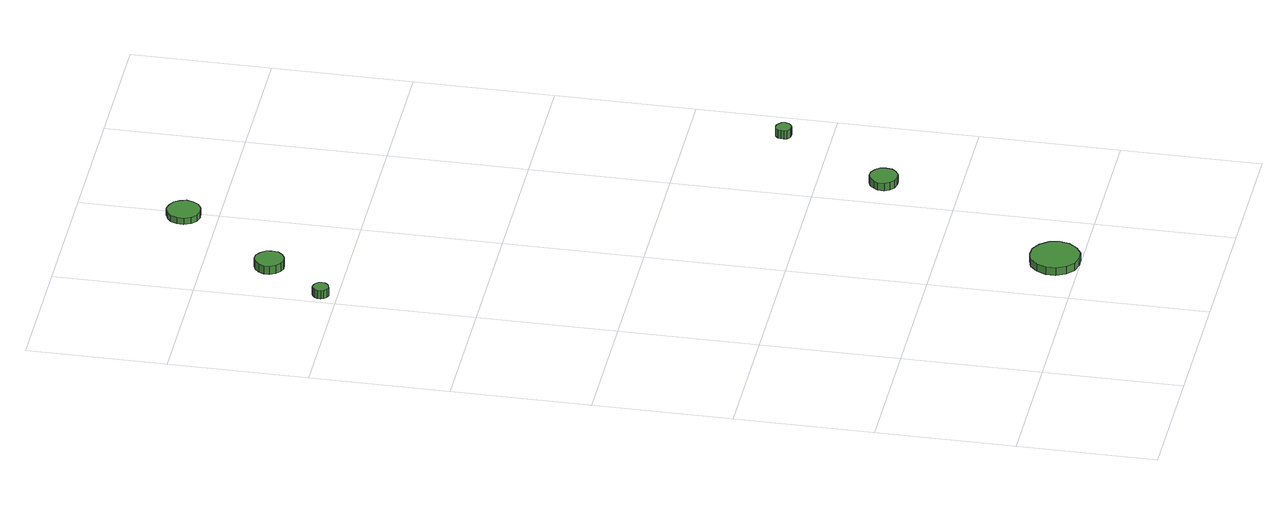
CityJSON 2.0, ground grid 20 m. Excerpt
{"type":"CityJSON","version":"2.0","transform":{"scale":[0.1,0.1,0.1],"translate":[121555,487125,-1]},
"CityObjects":{
"tree1":{"type":"SolitaryVegetationObject","attributes":{"function":"something"},"geometry":[{"type":"MultiSurface","lod":"1","boundaries":[[[0,1,2,3,4,5,6,7,8,9,10,11,12,13,14]],[[15,16,17,18,19,20,21,22,23,24,25,26,27,28,29]],[[0,29,28,1]],[[1,28,27,2]],[[2,27,26,3]],[[3,26,25,4]],[[4,25,24,5]],[[5,24,23,6]],[[6,23,22,7]],[[7,22,21,8]],[[8,21,20,9]],[[9,20,19,10]],[[10,19,18,11]],[[11,18,17,12]],[[12,17,16,13]],[[13,16,15,14]],[[14,15,29,0]]]}]},
"tree2":{"type":"SolitaryVegetationObject","attributes":{"function":"something"},"geometry":[{"type":"MultiSurface","lod":"1","boundaries":[[[30,31,32,33,34,35,36,37,38,39,40,41,42,43,44]],[[45,46,47,48,49,50,51,52,53,54,55,56,57,58,59]],[[30,59,58,31]],[[31,58,57,32]],[[32,57,56,33]],[[33,56,55,34]],[[34,55,54,35]],[[35,54,53,36]],[[36,53,52,37]],[[37,52,51,38]],[[38,51,50,39]],[[39,50,49,40]],[[40,49,48,41]],[[41,48,47,42]],[[42,47,46,43]],[[43,46,45,44]],[[44,45,59,30]]]}]},
"tree3":{"type":"SolitaryVegetationObject","attributes":{"function":"something"},"geometry":[{"type":"MultiSurface","lod":"1","boundaries":[[[60,61,62,63,64,65,66,67,68,69,70,71,72,73,74]],[[75,76,77,78,79,80,81,82,83,84,85,86,87,88,89]],[[60,89,88,61]],[[61,88,87,62]],[[62,87,86,63]],[[63,86,85,64]],[[64,85,84,65]],[[65,84,83,66]],[[66,83,82,67]],[[67,82,81,68]],[[68,81,80,69]],[[69,80,79,70]],[[70,79,78,71]],[[71,78,77,72]],[[72,77,76,73]],[[73,76,75,74]],[[74,75,89,60]]]}]},
"tree4":{"type":"SolitaryVegetationObject","attributes":{"function":"something"},"geometry":[{"type":"MultiSurface","lod":"1","boundaries":[[[90,91,92,93,94,95,96,97,98,99,100,101,102,103,104]],[[105,106,107,108,109,110,111,112,113,114,115,116,117,118,119]],[[90,119,118,91]],[[91,118,117,92]],[[92,117,116,93]],[[93,116,115,94]],[[94,115,114,95]],[[95,114,113,96]],[[96,113,112,97]],[[97,112,111,98]],[[98,111,110,99]],[[99,110,109,100]],[[100,109,108,101]],[[101,108,107,102]],[[102,107,106,103]],[[103,106,105,104]],[[104,105,119,90]]]}]},
"tree5":{"type":"SolitaryVegetationObject","attributes":{"function":"something"},"geometry":[{"type":"MultiSurface","lod":"1","boundaries":[[[120,121,122,123,124,125,126,127,128,129,130,131,132,133,134]],[[135,136,137,138,139,140,141,142,143,144,145,146,147,148,149]],[[120,149,148,121]],[[121,148,147,122]],[[122,147,146,123]],[[123,146,145,124]],[[124,145,144,125]],[[125,144,143,126]],[[126,143,142,127]],[[127,142,141,128]],[[128,141,140,129]],[[129,140,139,130]],[[130,139,138,131]],[[131,138,137,132]],[[132,137,136,133]],[[133,136,135,134]],[[134,135,149,120]]]}]},
"tree6":{"type":"SolitaryVegetationObject","attributes":{"function":"something"},"geometry":[{"type":"MultiSurface","lod":"1","boundaries":[[[150,151,152,153,154,155,156,157,158,159,160,161,162,163,164]],[[165,166,167,168,169,170,171,172,173,174,175,176,177,178,179]],[[150,179,178,151]],[[151,178,177,152]],[[152,177,176,153]],[[153,176,175,154]],[[154,175,174,155]],[[155,174,173,156]],[[156,173,172,157]],[[157,172,171,158]],[[158,171,170,159]],[[159,170,169,160]],[[160,169,168,161]],[[161,168,167,162]],[[162,167,166,163]],[[163,166,165,164]],[[164,165,179,150]]]}]}
},
"vertices":[
[328,36,18],[325,50,18],[316,62,18],[303,70,18],[289,71,18],[275,67,18],[264,57,18],[258,43,18],[258,29,18],[264,15,18],[275,5,18],[289,1,18],[303,2,18],[316,10,18],[325,22,18],[325,22,6],[316,10,6],[303,2,6],[289,1,6],[275,5,6],[264,15,6],[258,29,6],[258,43,6],[264,57,6],[275,67,6],[289,71,6],[303,70,6],[316,62,6],[325,50,6],[328,36,6],
[24,1023,25],[23,1027,25],[20,1031,25],[16,1033,25],[11,1034,25],[7,1032,25],[3,1029,25],[1,1025,25],[1,1020,25],[3,1016,25],[7,1013,25],[11,1011,25],[16,1012,25],[20,1014,25],[23,1018,25],[23,1018,12],[20,1014,12],[16,1012,12],[11,1011,12],[7,1013,12],[3,1016,12],[1,1020,12],[1,1025,12],[3,1029,12],[7,1032,12],[11,1034,12],[16,1033,12],[20,1031,12],[23,1027,12],[24,1023,12],
[103,1108,19],[102,1116,19],[96,1123,19],[89,1128,19],[80,1129,19],[72,1126,19],[66,1120,19],[62,1112,19],[62,1104,19],[66,1096,19],[72,1090,19],[80,1087,19],[89,1088,19],[96,1092,19],[102,1099,19],[102,1099,6],[96,1092,6],[89,1088,6],[80,1087,6],[72,1090,6],[66,1096,6],[62,1104,6],[62,1112,6],[66,1120,6],[72,1126,6],[80,1129,6],[89,1128,6],[96,1123,6],[102,1116,6],[103,1108,6],
[466,307,24],[465,315,24],[460,321,24],[452,326,24],[444,327,24],[436,324,24],[430,318,24],[426,311,24],[426,302,24],[430,295,24],[436,289,24],[444,287,24],[452,287,24],[460,292,24],[465,298,24],[465,298,12],[460,292,12],[452,287,12],[444,287,12],[436,289,12],[430,295,12],[426,302,12],[426,311,12],[430,318,12],[436,324,12],[444,327,12],[452,326,12],[460,321,12],[465,315,12],[466,307,12],
[219,1250,16],[216,1259,16],[211,1267,16],[202,1272,16],[192,1274,16],[182,1270,16],[175,1264,16],[171,1255,16],[171,1245,16],[175,1235,16],[182,1229,16],[192,1226,16],[202,1227,16],[211,1232,16],[216,1240,16],[216,1240,6],[211,1232,6],[202,1227,6],[192,1226,6],[182,1229,6],[175,1235,6],[171,1245,6],[171,1255,6],[175,1264,6],[182,1270,6],[192,1274,6],[202,1272,6],[211,1267,6],[216,1259,6],[219,1250,6],
[550,465,30],[549,470,30],[546,473,30],[542,476,30],[537,476,30],[533,475,30],[529,472,30],[528,467,30],[528,463,30],[529,458,30],[533,455,30],[537,454,30],[542,454,30],[546,457,30],[549,460,30],[549,460,17],[546,457,17],[542,454,17],[537,454,17],[533,455,17],[529,458,17],[528,463,17],[528,467,17],[529,472,17],[533,475,17],[537,476,17],[542,476,17],[546,473,17],[549,470,17],[550,465,17]
]}
